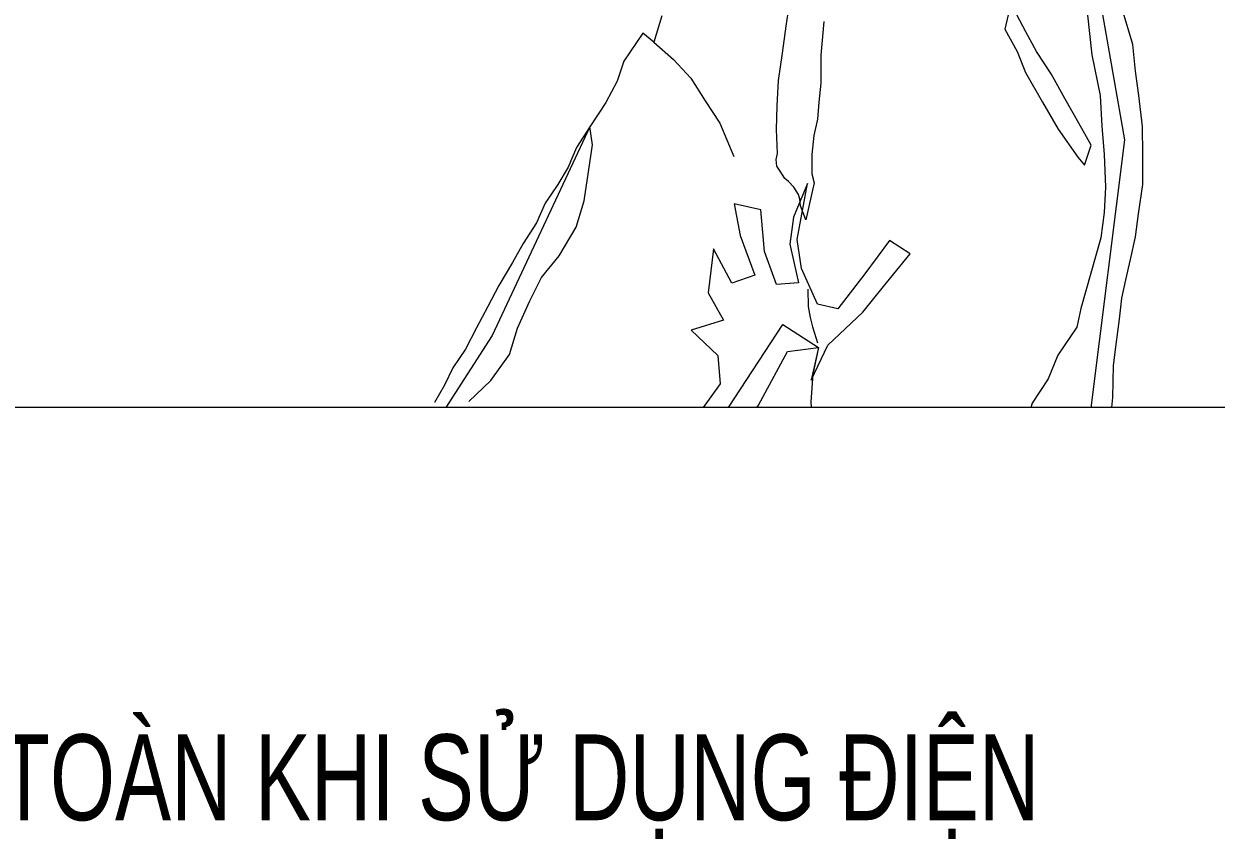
# Model space of a CAD drawing. Header units: millimetres. Extents: x -346728 to 1320345, y -537202 to -385966.
# Drawn here: x 681261 to 687832, y -503264 to -498774 of the extents above; entities that cross this region are included whole.
import ezdxf

# ---------------------------------------------------------------- set-up
doc = ezdxf.new("R2010")
doc.units = ezdxf.units.MM
doc.header["$LTSCALE"] = 100
doc.layers.add('MAY', color=2, linetype='Continuous', lineweight=13)
doc.layers.add('THAY', color=155, linetype='Continuous', lineweight=20)
doc.layers.add('TEXT2', color=8, linetype='Continuous')
doc.styles.add('HAI', font='VHARIAL.TTF', dxfattribs={"width": 0.7, "height": 500})

msp = doc.modelspace()

# ---------------------------------------------------------------- linework, layer by layer
at = {"layer": 'MAY', "color": 33}
for p, q in [((685463.1, -498786.5, -881.1), (685484.2, -498637.1, -881.1)), ((686698.1, -498668.3, -881.1), (686668.1, -498803.9, -881.1)), ((687372.4, -498888.4, -881.1), (687298, -498634.9, -881.1)), ((684776.4, -498729.6, -881.1), (684732.6, -498874, -881.1)), ((686783.6, -498817.6, -881.1), (686733.3, -498723.5, -881.1)), ((687123.6, -498726.8, -881.1), (687146.5, -498945.2, -881.1)), ((687327.8, -499411.9, -881.1), (687207.7, -498721.7, -881.1)), ((684672.3, -498825.1, -881.1), (684567.1, -498979.7, -881.1)), ((684732.6, -498874, -881.1), (684672.3, -498825.1, -881.1)), ((685441.9, -498935.9, -881.1), (685463.1, -498786.5, -881.1)), ((685670.1, -498761.2, -881.1), (685652.8, -498947, -881.1)), ((686668.1, -498803.9, -881.1), (686736, -498925.6, -881.1)), ((686842.7, -498925.4, -881.1), (686783.6, -498817.6, -881.1)), ((684732.6, -498874, -881.1), (684841.9, -498969.3, -881.1)), ((687387.6, -499034, -881.1), (687372.4, -498888.4, -881.1)), ((685420.7, -499085.3, -881.1), (685441.9, -498935.9, -881.1)), ((685652.8, -498947, -881.1), (685654.2, -499101.4, -881.1)), ((686736, -498925.6, -881.1), (686781.4, -499042.3, -881.1)), ((686921.9, -499049.6, -881.1), (686842.7, -498925.4, -881.1)), ((687146.5, -498945.2, -881.1), (687192, -499168.5, -881.1)), ((684567.1, -498979.7, -881.1), (684530.8, -499090.2, -881.1)), ((684841.9, -498969.3, -881.1), (684937.5, -499073.4, -881.1)), ((684937.5, -499073.4, -881.1), (685016.7, -499197.5, -881.1)), ((685413.4, -499225.9, -881.1), (685420.7, -499085.3, -881.1)), ((686781.4, -499042.3, -881.1), (686875.7, -499205.3, -881.1)), ((686998.7, -499185.1, -881.1), (686921.9, -499049.6, -881.1)), ((687405.3, -499168.3, -881.1), (687387.6, -499034, -881.1)), ((684530.8, -499090.2, -881.1), (684469.4, -499207, -881.1)), ((685654.2, -499101.4, -881.1), (685643.1, -499205.6, -881.1)), ((684469.4, -499207, -881.1), (684380.5, -499341.4, -881.1)), ((685016.7, -499197.5, -881.1), (685095.9, -499321.7, -881.1)), ((685643.1, -499205.6, -881.1), (685634.4, -499298.4, -881.1)), ((686875.7, -499205.3, -881.1), (686961.2, -499354.6, -881.1)), ((687075.4, -499320.6, -881.1), (686998.7, -499185.1, -881.1)), ((687192, -499168.5, -881.1), (687202.2, -499336.7, -881.1)), ((687426.9, -499339, -881.1), (687405.3, -499168.3, -881.1)), ((685408.5, -499355.2, -881.1), (685413.4, -499225.9, -881.1)), ((684380.5, -499341.4, -881.1), (683842.1, -500490.6, -881.1)), ((684380.5, -499341.4, -881.1), (684307.8, -499455.7, -881.1)), ((684394.4, -499439.3, -881.1), (684380.5, -499341.4, -881.1)), ((685095.9, -499321.7, -881.1), (685174, -499504.9, -881.1)), ((685634.4, -499298.4, -881.1), (685614.4, -499388.8, -881.1)), ((687143.3, -499442.2, -881.1), (687075.4, -499320.6, -881.1)), ((687202.2, -499336.7, -881.1), (687214.9, -499493.6, -881.1)), ((687428.3, -499493.4, -881.1), (687426.9, -499339, -881.1)), ((685415, -499487, -881.1), (685408.5, -499355.2, -881.1)), ((685614.4, -499388.8, -881.1), (685603.2, -499493, -881.1)), ((686961.2, -499354.6, -881.1), (687069.4, -499508.8, -881.1)), ((687143.8, -500888.2, -881.1), (687327.8, -499411.9, -881.1)), ((684307.8, -499455.7, -881.1), (684260.2, -499563.7, -881.1)), ((684373.2, -499588.7, -881.1), (684394.4, -499439.3, -881.1)), ((687107.1, -499552.7, -881.1), (687143.3, -499442.2, -881.1)), ((685407.5, -499520.9, -881.1), (685415, -499487, -881.1)), ((685411.3, -499557.3, -881.1), (685407.5, -499520.9, -881.1)), ((685603.2, -499493, -881.1), (685603.4, -499599.7, -881.1)), ((687069.4, -499508.8, -881.1), (687107.1, -499552.7, -881.1)), ((687214.9, -499493.6, -881.1), (687222.7, -499673.1, -881.1)), ((687427.3, -499659, -881.1), (687428.3, -499493.4, -881.1)), ((684260.2, -499563.7, -881.1), (684203.9, -499657.9, -881.1)), ((684349.6, -499749.4, -881.1), (684373.2, -499588.7, -881.1)), ((685428.9, -499584.9, -881.1), (685411.3, -499557.3, -881.1)), ((685455.3, -499626.3, -881.1), (685428.9, -499584.9, -881.1)), ((685603.4, -499599.7, -881.1), (685616, -499649.9, -881.1)), ((684203.9, -499657.9, -881.1), (684133.7, -499760.9, -881.1)), ((685475.4, -499642.6, -881.1), (685455.3, -499626.3, -881.1)), ((685504.3, -499672.7, -881.1), (685475.4, -499642.6, -881.1)), ((685579.6, -499653.7, -881.1), (685503.2, -499838.4, -881.1)), ((685530.7, -499714.1, -881.1), (685504.3, -499672.7, -881.1)), ((685523.5, -499961.3, -881.1), (685579.6, -499653.7, -881.1)), ((685616, -499649.9, -881.1), (685571, -499853.3, -881.1)), ((687222.7, -499673.1, -881.1), (687215.3, -499813.7, -881.1)), ((687403.6, -499819.7, -881.1), (687427.3, -499659, -881.1)), ((685537, -499739.2, -881.1), (685530.7, -499714.1, -881.1)), ((685540.8, -499775.5, -881.1), (685537, -499739.2, -881.1)), ((684133.7, -499760.9, -881.1), (684086.1, -499868.9, -881.1)), ((684305.8, -499893.8, -881.1), (684349.6, -499749.4, -881.1)), ((685322.4, -499798.4, -881.1), (685175.5, -499765.9, -881.1)), ((685175.5, -499765.9, -881.1), (685208.4, -499939.1, -881.1)), ((685342.8, -500028.1, -881.1), (685322.4, -499798.4, -881.1)), ((685555.9, -499814.4, -881.1), (685540.8, -499775.5, -881.1)), ((684086.1, -499868.9, -881.1), (684013.5, -499983.2, -881.1)), ((685503.2, -499838.4, -881.1), (685482.1, -499987.8, -881.1)), ((685571, -499853.3, -881.1), (685555.9, -499814.4, -881.1)), ((687215.3, -499813.7, -881.1), (687196.7, -499951.8, -881.1)), ((687387.5, -499946.5, -881.1), (687403.6, -499819.7, -881.1)), ((684211.9, -500050.8, -881.1), (684305.8, -499893.8, -881.1)), ((685208.4, -499939.1, -881.1), (685290.2, -500158.7, -881.1)), ((684013.5, -499983.2, -881.1), (683954.6, -500088.8, -881.1)), ((685482.1, -499987.8, -881.1), (685530, -500199.8, -881.1)), ((685547.5, -500120.7, -881.1), (685523.5, -499961.3, -881.1)), ((686031.8, -499967, -881.1), (685896.5, -500150.4, -881.1)), ((686146.2, -500039.7, -881.1), (686031.8, -499967, -881.1)), ((687196.7, -499951.8, -881.1), (687086.7, -500342.3, -881.1)), ((687360, -500070.8, -881.1), (687387.5, -499946.5, -881.1)), ((684114.1, -500171.4, -881.1), (684211.9, -500050.8, -881.1)), ((685061.6, -500013.4, -881.1), (685031.8, -500255.7, -881.1)), ((685162.3, -500201.5, -881.1), (685061.6, -500013.4, -881.1)), ((685409.6, -500208.8, -881.1), (685342.8, -500028.1, -881.1)), ((685999.5, -500220.6, -881.1), (686146.2, -500039.7, -881.1)), ((687335, -500183.8, -881.1), (687360, -500070.8, -881.1)), ((683954.6, -500088.8, -881.1), (683879.4, -500214.4, -881.1)), ((685634.4, -500317.7, -881.1), (685547.5, -500120.7, -881.1)), ((684050.3, -500299.5, -881.1), (684114.1, -500171.4, -881.1)), ((685290.2, -500158.7, -881.1), (685162.3, -500201.5, -881.1)), ((685530, -500199.8, -881.1), (685409.6, -500208.8, -881.1)), ((685896.5, -500150.4, -881.1), (685747.4, -500342.7, -881.1)), ((687312.6, -500285.5, -881.1), (687335, -500183.8, -881.1)), ((683879.4, -500214.4, -881.1), (683818.1, -500331.2, -881.1)), ((685031.8, -500255.7, -881.1), (685117.3, -500404.9, -881.1)), ((685581.5, -500234.9, -881.1), (685584.2, -500330.3, -881.1)), ((685885.5, -500361.3, -881.1), (685999.5, -500220.6, -881.1)), ((683818.1, -500331.2, -881.1), (683756.7, -500448, -881.1)), ((683981.4, -500450.2, -881.1), (684050.3, -500299.5, -881.1)), ((685584.2, -500330.3, -881.1), (685594.3, -500391.8, -881.1)), ((685747.4, -500342.7, -881.1), (685634.4, -500317.7, -881.1)), ((687298.9, -500401, -881.1), (687312.6, -500285.5, -881.1)), ((685594.3, -500391.8, -881.1), (685606.9, -500442, -881.1)), ((685691.1, -500543.6, -881.1), (685885.5, -500361.3, -881.1)), ((687086.7, -500342.3, -881.1), (687064.2, -500444, -881.1)), ((687280.2, -500539.1, -881.1), (687298.9, -500401, -881.1)), ((683756.7, -500448, -881.1), (683695.3, -500564.8, -881.1)), ((683937.6, -500594.6, -881.1), (683981.4, -500450.2, -881.1)), ((685117.3, -500404.9, -881.1), (684939.1, -500460.4, -881.1)), ((684939.1, -500460.4, -881.1), (685086.2, -500599.5, -881.1)), ((685144.5, -500887.7, -881.1), (685443.7, -500429.6, -881.1)), ((685443.7, -500429.6, -881.1), (685640.9, -500556.2, -881.1)), ((685606.9, -500442, -881.1), (685634.6, -500531.1, -881.1)), ((687064.2, -500444, -881.1), (686959, -500598.5, -881.1)), ((683842.1, -500490.6, -881.1), (683587.3, -500887.7, -881.1)), ((683695.3, -500564.8, -881.1), (683625.2, -500667.8, -881.1)), ((683834.9, -500737.9, -881.1), (683937.6, -500594.6, -881.1)), ((685086.2, -500599.5, -881.1), (685098.9, -500756.4, -881.1)), ((685309.9, -500874.1, -881.1), (685470.2, -500577.7, -881.1)), ((685470.2, -500577.7, -881.1), (685640.9, -500556.2, -881.1)), ((685601, -500737, -881.1), (685691.1, -500543.6, -881.1)), ((685640.9, -500556.2, -881.1), (685601, -500737, -881.1)), ((685640.9, -500556.2, -881.1), (685608.5, -500703.1, -881.1)), ((686959, -500598.5, -881.1), (686906.4, -500729.1, -881.1)), ((687266.6, -500654.6, -881.1), (687280.2, -500539.1, -881.1)), ((687263, -500831.6, -881.1), (687266.6, -500654.6, -881.1)), ((683625.2, -500667.8, -881.1), (683580.1, -500764.5, -881.1)), ((685608.5, -500703.1, -881.1), (685598.6, -500855, -881.1)), ((686906.4, -500729.1, -881.1), (686817.4, -500863.5, -881.1)), ((683580.1, -500764.5, -881.1), (683523.7, -500858.7, -881.1)), ((683714.5, -500853.5, -881.1), (683834.9, -500737.9, -881.1)), ((685098.9, -500756.4, -881.1), (685004.7, -500887.7, -881.1)), ((685598.6, -500855, -881.1), (685600.4, -500887.7, -881.1)), ((687257.4, -500887.7, -881.1), (687263, -500831.6, -881.1)), ((685301.4, -500887.7, -881.1), (685309.9, -500874.1, -881.1)), ((686817.4, -500863.5, -881.1), (686810.7, -500887.7, -881.1))]:
    msp.add_line(p, q, dxfattribs=at)
at = {"layer": 'THAY', "color": 3}
msp.add_line((691148.5, -500887.7, -881.1), (673955.1, -500887.7, -881.1), dxfattribs=at)

# ---------------------------------------------------------------- texts
at = {"layer": 'TEXT2', "color": 170, "style": 'HAI', "width": 0.7}
msp.add_text('chó ý an toµn khi sö dông ®iÖn', height=472.636, dxfattribs=at).set_placement((678786, -503159.8, -881.1))

doc.saveas('drawing.dxf')
